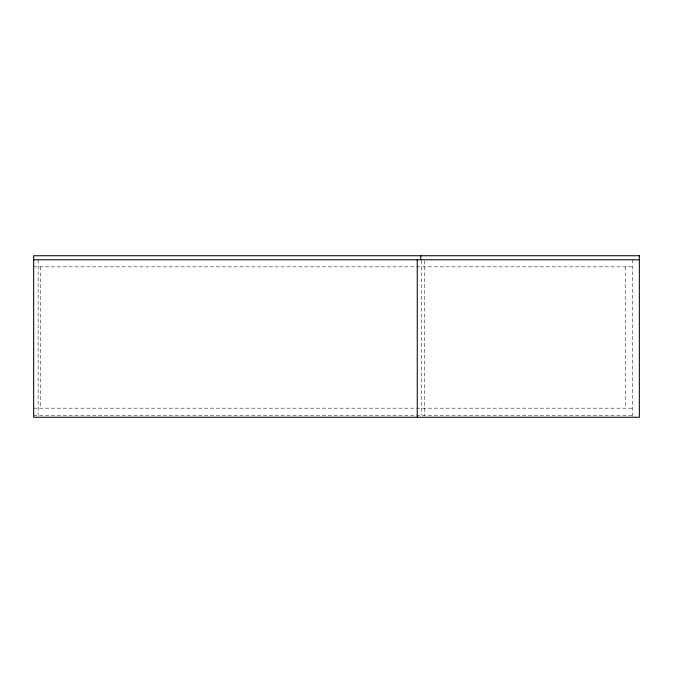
<?xml version="1.0" encoding="UTF-8"?>
<svg xmlns="http://www.w3.org/2000/svg" width="673" height="673" viewBox="0 0 673 673"><rect width="100%" height="100%" fill="white"/><g stroke="black" fill="none" stroke-linecap="round" stroke-linejoin="round"><path stroke-width="0.5" stroke-dasharray="3.37 2.52" d="M33.65 266.844L632.284 266.844M33.65 408.175L632.284 408.175M33.65 415.241L632.284 415.241M632.284 259.778L632.284 417.26M625.217 266.844L625.217 408.175M424.327 260.83L424.327 415.157M421.752 260.83L421.752 415.157M40.717 266.844L40.717 408.175M38.142 259.778L38.142 415.157"/><path stroke-width="1.01" d="M33.65 259.778L639.35 259.778M420.793 255.74L420.793 259.778M417.26 259.778L417.26 417.26M639.35 255.74L33.65 255.74L33.65 417.26L639.35 417.26L639.35 255.74"/></g></svg>
